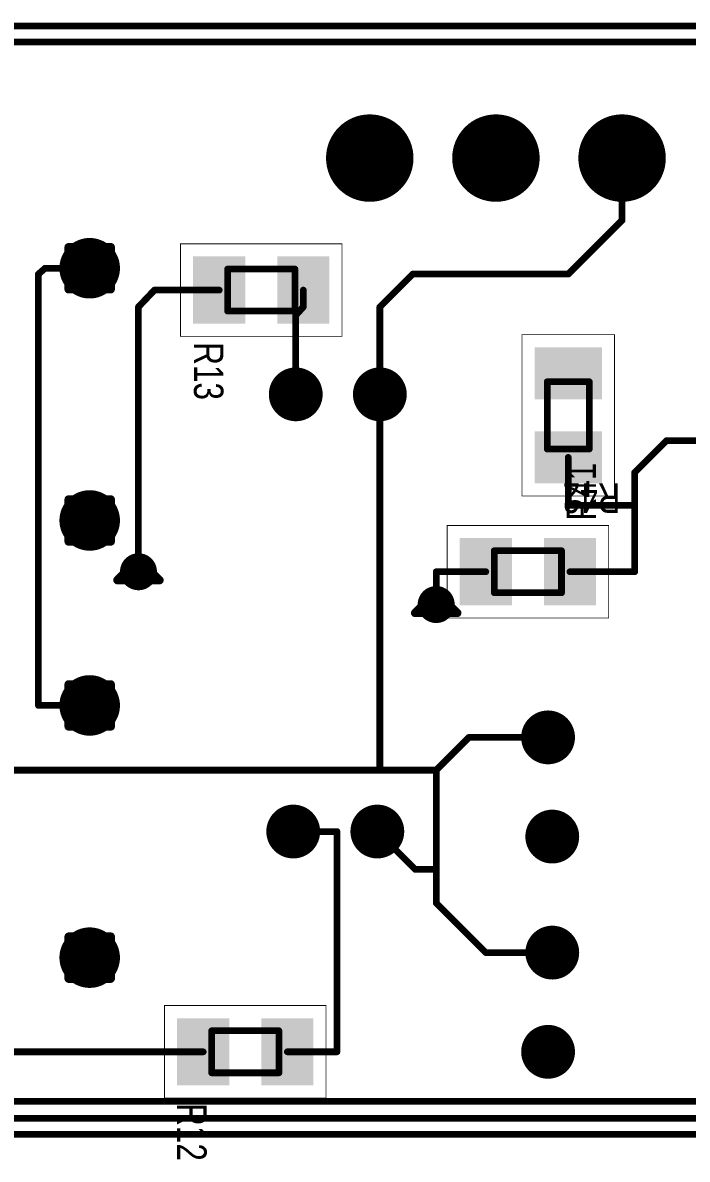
# Model space of a CAD drawing. Extents: x 0 to 12.4, y -1.9 to 1.3.
# Drawn here: x 9.153 to 9.944, y -0.01 to 1.342 of the extents above; entities that cross this region are included whole.
import ezdxf

# ---------------------------------------------------------------- set-up
doc = ezdxf.new("R2010")
doc.units = 0

msp = doc.modelspace()

# ---------------------------------------------------------------- linework, layer by layer
at = {"const_width": 0.008}
msp.add_lwpolyline([(12.361, 0.02), (0, 0.02), (0, 1.338), (12.361, 1.338), (12.361, 0.02)], close=True, dxfattribs=at)
at = {"layer": 'BOT'}
for points, const_width in [([(12.341, 1.319), (0.02, 1.319), (0.02, 0.039), (12.341, 0.039), (12.341, 1.319)], 0.008), ([(9.533, 0.969), (9.341, 0.969), (9.341, 1.079), (9.533, 1.079), (9.533, 0.969)], 0.001), ([(9.857, 0.971), (9.857, 0.779), (9.747, 0.779), (9.747, 0.971), (9.857, 0.971)], 0.001), ([(9.658, 0.744), (9.85, 0.744), (9.85, 0.634), (9.658, 0.634), (9.658, 0.744)], 0.001), ([(9.514, 0.063), (9.322, 0.063), (9.322, 0.173), (9.514, 0.173), (9.514, 0.063)], 0.001)]:
    msp.add_lwpolyline(points, close=True, dxfattribs=dict(at, const_width=const_width))
for points, const_width in [([(9.541, 1.181, 1), (9.591, 1.181, 1)], 0.05), ([(9.691, 1.181, 1), (9.741, 1.181, 1)], 0.05), ([(9.841, 1.181, 1), (9.891, 1.181, 1)], 0.05), ([(9.864, 1.181, 1), (9.868, 1.181, 1)], 0.004), ([(9.864, 1.107, 1), (9.868, 1.107, 1)], 0.004), ([(9.864, 1.107, 1), (9.868, 1.107, 1)], 0.004), ([(9.216, 1.05, 1), (9.25, 1.05, 1)], 0.035), ([(9.3407, 1.079, 1), (9.3412, 1.079, 1)], 0.0005), ([(9.5328, 1.079, 1), (9.5332, 1.079, 1)], 0.0005), ([(9.17, 1.043, 1), (9.174, 1.043, 1)], 0.004), ([(9.17, 1.043, 1), (9.174, 1.043, 1)], 0.004), ([(9.178, 1.05, 1), (9.182, 1.05, 1)], 0.004), ([(9.178, 1.05, 1), (9.182, 1.05, 1)], 0.004), ([(9.231, 1.05, 1), (9.235, 1.05, 1)], 0.004), ([(9.615, 1.043, 1), (9.619, 1.043, 1)], 0.004), ([(9.615, 1.043, 1), (9.619, 1.043, 1)], 0.004), ([(9.8, 1.043, 1), (9.804, 1.043, 1)], 0.004), ([(9.8, 1.043, 1), (9.804, 1.043, 1)], 0.004), ([(9.308, 1.024, 1), (9.312, 1.024, 1)], 0.004), ([(9.308, 1.024, 1), (9.312, 1.024, 1)], 0.004), ([(9.385, 1.024, 1), (9.389, 1.024, 1)], 0.004), ([(9.485, 1.024, 1), (9.489, 1.024, 1)], 0.004), ([(9.289, 1.004, 1), (9.293, 1.004, 1)], 0.004), ([(9.289, 1.004, 1), (9.293, 1.004, 1)], 0.004), ([(9.485, 1.004, 1), (9.489, 1.004, 1)], 0.004), ([(9.485, 1.004, 1), (9.489, 1.004, 1)], 0.004), ([(9.576, 1.004, 1), (9.58, 1.004, 1)], 0.004), ([(9.576, 1.004, 1), (9.58, 1.004, 1)], 0.004), ([(9.476, 0.994, 1), (9.48, 0.994, 1)], 0.004), ([(9.476, 0.994, 1), (9.48, 0.994, 1)], 0.004), ([(9.3407, 0.969, 1), (9.3412, 0.969, 1)], 0.0005), ([(9.5328, 0.969, 1), (9.5332, 0.969, 1)], 0.0005), ([(9.5328, 0.969, 1), (9.5332, 0.969, 1)], 0.0005), ([(9.7468, 0.971, 1), (9.7472, 0.971, 1)], 0.0005), ([(9.8567, 0.971, 1), (9.8572, 0.971, 1)], 0.0005), ([(9.8567, 0.971, 1), (9.8572, 0.971, 1)], 0.0005), ([(9.463, 0.9, 1), (9.493, 0.9, 1)], 0.031), ([(9.563, 0.9, 1), (9.593, 0.9, 1)], 0.031), ([(9.476, 0.9, 1), (9.48, 0.9, 1)], 0.004), ([(9.576, 0.9, 1), (9.58, 0.9, 1)], 0.004), ([(9.576, 0.9, 1), (9.58, 0.9, 1)], 0.004), ([(9.576, 0.9, 1), (9.58, 0.9, 1)], 0.004), ([(9.576, 0.9, 1), (9.58, 0.9, 1)], 0.004), ([(9.917, 0.845, 1), (9.921, 0.845, 1)], 0.004), ([(9.917, 0.845, 1), (9.921, 0.845, 1)], 0.004), ([(9.8, 0.825, 1), (9.804, 0.825, 1)], 0.004), ([(9.8, 0.825, 1), (9.804, 0.825, 1)], 0.004), ([(9.879, 0.807, 1), (9.883, 0.807, 1)], 0.004), ([(9.879, 0.807, 1), (9.883, 0.807, 1)], 0.004), ([(9.216, 0.75, 1), (9.25, 0.75, 1)], 0.035), ([(9.7468, 0.779, 1), (9.7472, 0.779, 1)], 0.0005), ([(9.8, 0.768, 1), (9.804, 0.768, 1)], 0.004), ([(9.8, 0.768, 1), (9.804, 0.768, 1)], 0.004), ([(9.8, 0.768, 1), (9.804, 0.768, 1)], 0.004), ([(9.8, 0.768, 1), (9.804, 0.768, 1)], 0.004), ([(9.8567, 0.779, 1), (9.8572, 0.779, 1)], 0.0005), ([(9.879, 0.768, 1), (9.883, 0.768, 1)], 0.004), ([(9.879, 0.768, 1), (9.883, 0.768, 1)], 0.004), ([(9.879, 0.768, 1), (9.883, 0.768, 1)], 0.004), ([(9.879, 0.768, 1), (9.883, 0.768, 1)], 0.004), ([(9.6578, 0.744, 1), (9.6582, 0.744, 1)], 0.0005), ([(9.6578, 0.744, 1), (9.6582, 0.744, 1)], 0.0005), ([(9.8498, 0.744, 1), (9.8502, 0.744, 1)], 0.0005), ([(9.281, 0.689, 1), (9.301, 0.689, 1)], 0.02), ([(9.289, 0.689, 1), (9.293, 0.689, 1)], 0.004), ([(9.643, 0.689, 1), (9.647, 0.689, 1)], 0.004), ([(9.643, 0.689, 1), (9.647, 0.689, 1)], 0.004), ([(9.702, 0.689, 1), (9.706, 0.689, 1)], 0.004), ([(9.802, 0.689, 1), (9.806, 0.689, 1)], 0.004), ([(9.879, 0.689, 1), (9.883, 0.689, 1)], 0.004), ([(9.879, 0.689, 1), (9.883, 0.689, 1)], 0.004), ([(9.635, 0.65, 1), (9.655, 0.65, 1)], 0.02), ([(9.643, 0.65, 1), (9.647, 0.65, 1)], 0.004), ([(9.6578, 0.634, 1), (9.6582, 0.634, 1)], 0.0005), ([(9.8498, 0.634, 1), (9.8502, 0.634, 1)], 0.0005), ([(9.216, 0.53, 1), (9.25, 0.53, 1)], 0.035), ([(9.17, 0.53, 1), (9.174, 0.53, 1)], 0.004), ([(9.17, 0.53, 1), (9.174, 0.53, 1)], 0.004), ([(9.231, 0.53, 1), (9.235, 0.53, 1)], 0.004), ([(9.763, 0.492, 1), (9.793, 0.492, 1)], 0.031), ([(9.682, 0.492, 1), (9.686, 0.492, 1)], 0.004), ([(9.682, 0.492, 1), (9.686, 0.492, 1)], 0.004), ([(9.776, 0.492, 1), (9.78, 0.492, 1)], 0.004), ([(9.576, 0.453, 1), (9.58, 0.453, 1)], 0.004), ([(9.576, 0.453, 1), (9.58, 0.453, 1)], 0.004), ([(9.576, 0.453, 1), (9.58, 0.453, 1)], 0.004), ([(9.576, 0.453, 1), (9.58, 0.453, 1)], 0.004), ([(9.576, 0.453, 1), (9.58, 0.453, 1)], 0.004), ([(9.576, 0.453, 1), (9.58, 0.453, 1)], 0.004), ([(9.643, 0.453, 1), (9.647, 0.453, 1)], 0.004), ([(9.643, 0.453, 1), (9.647, 0.453, 1)], 0.004), ([(9.643, 0.453, 1), (9.647, 0.453, 1)], 0.004), ([(9.643, 0.453, 1), (9.647, 0.453, 1)], 0.004), ([(9.46, 0.38, 1), (9.49, 0.38, 1)], 0.031), ([(9.56, 0.38, 1), (9.59, 0.38, 1)], 0.031), ([(9.768, 0.374, 1), (9.798, 0.374, 1)], 0.031), ([(9.473, 0.38, 1), (9.477, 0.38, 1)], 0.004), ([(9.525, 0.38, 1), (9.529, 0.38, 1)], 0.004), ([(9.525, 0.38, 1), (9.529, 0.38, 1)], 0.004), ([(9.573, 0.38, 1), (9.577, 0.38, 1)], 0.004), ([(9.573, 0.38, 1), (9.577, 0.38, 1)], 0.004), ([(9.618, 0.335, 1), (9.622, 0.335, 1)], 0.004), ([(9.618, 0.335, 1), (9.622, 0.335, 1)], 0.004), ([(9.618, 0.335, 1), (9.622, 0.335, 1)], 0.004), ([(9.618, 0.335, 1), (9.622, 0.335, 1)], 0.004), ([(9.643, 0.335, 1), (9.647, 0.335, 1)], 0.004), ([(9.643, 0.335, 1), (9.647, 0.335, 1)], 0.004), ([(9.643, 0.335, 1), (9.647, 0.335, 1)], 0.004), ([(9.643, 0.335, 1), (9.647, 0.335, 1)], 0.004), ([(9.643, 0.295, 1), (9.647, 0.295, 1)], 0.004), ([(9.643, 0.295, 1), (9.647, 0.295, 1)], 0.004), ([(9.216, 0.23, 1), (9.25, 0.23, 1)], 0.035), ([(9.768, 0.236, 1), (9.798, 0.236, 1)], 0.031), ([(9.702, 0.236, 1), (9.706, 0.236, 1)], 0.004), ([(9.702, 0.236, 1), (9.706, 0.236, 1)], 0.004), ([(9.781, 0.236, 1), (9.785, 0.236, 1)], 0.004), ([(9.3217, 0.173, 1), (9.3222, 0.173, 1)], 0.0005), ([(9.5137, 0.173, 1), (9.5142, 0.173, 1)], 0.0005), ([(9.763, 0.118, 1), (9.793, 0.118, 1)], 0.031), ([(9.366, 0.118, 1), (9.37, 0.118, 1)], 0.004), ([(9.466, 0.118, 1), (9.47, 0.118, 1)], 0.004), ([(9.525, 0.118, 1), (9.529, 0.118, 1)], 0.004), ([(9.525, 0.118, 1), (9.529, 0.118, 1)], 0.004), ([(9.3217, 0.063, 1), (9.3222, 0.063, 1)], 0.0005), ([(9.5137, 0.063, 1), (9.5142, 0.063, 1)], 0.0005), ([(9.5137, 0.063, 1), (9.5142, 0.063, 1)], 0.0005)]:
    msp.add_lwpolyline(points, format="xyb", close=True, dxfattribs=dict(at, const_width=const_width))
at = {"layer": 'BOT', "const_width": 0.008}
for points in [[(9.866, 1.107), (9.866, 1.181)], [(9.802, 1.043), (9.866, 1.107)], [(9.18, 1.05), (9.172, 1.043)], [(9.172, 1.043), (9.172, 0.53)], [(9.233, 1.05), (9.18, 1.05)], [(9.578, 1.004), (9.617, 1.043)], [(9.617, 1.043), (9.802, 1.043)], [(9.31, 1.024), (9.291, 1.004)], [(9.387, 1.024), (9.31, 1.024)], [(9.487, 1.024), (9.487, 1.004)], [(9.291, 1.004), (9.291, 0.689)], [(9.487, 1.004), (9.478, 0.994)], [(9.578, 0.9), (9.578, 1.004)], [(9.478, 0.994), (9.478, 0.9)], [(9.578, 0.453), (9.578, 0.9)], [(9.578, 0.453), (9.578, 0.9)], [(9.578, 0.9), (9.578, 0.453)], [(9.881, 0.807), (9.919, 0.845)], [(9.919, 0.845), (10.019, 0.845)], [(9.802, 0.825), (9.802, 0.768)], [(9.802, 0.825), (9.802, 0.768)], [(9.881, 0.768), (9.881, 0.807)], [(9.802, 0.768), (9.881, 0.768)], [(9.802, 0.768), (9.881, 0.768)], [(9.881, 0.768), (9.881, 0.689)], [(9.704, 0.689), (9.645, 0.689)], [(9.645, 0.689), (9.645, 0.65)], [(9.881, 0.689), (9.804, 0.689)], [(9.172, 0.53), (9.233, 0.53)], [(9.645, 0.453), (9.684, 0.492)], [(9.684, 0.492), (9.778, 0.492)], [(9.015, 0.453), (9.578, 0.453)], [(9.645, 0.453), (9.578, 0.453)], [(9.578, 0.453), (9.645, 0.453)], [(9.645, 0.335), (9.645, 0.453)], [(9.475, 0.38), (9.527, 0.38)], [(9.527, 0.38), (9.527, 0.118)], [(9.62, 0.335), (9.575, 0.38)], [(9.575, 0.38), (9.62, 0.335)], [(9.645, 0.335), (9.62, 0.335)], [(9.62, 0.335), (9.645, 0.335)], [(9.645, 0.295), (9.645, 0.335)], [(9.704, 0.236), (9.645, 0.295)], [(9.783, 0.236), (9.704, 0.236)], [(8.936, 0.118), (9.368, 0.118)], [(9.527, 0.118), (9.468, 0.118)], [(10.235, 0.059), (8.07, 0.059)]]:
    msp.add_lwpolyline(points, dxfattribs=at)
at = {"layer": 'BOT'}
for points in [[(9.357, 0.985), (9.417, 0.985), (9.357, 1.063), (9.417, 1.063)], [(9.457, 0.985), (9.517, 0.985), (9.457, 1.063), (9.517, 1.063)], [(9.763, 0.895), (9.841, 0.895), (9.763, 0.955), (9.841, 0.955)], [(9.763, 0.795), (9.841, 0.795), (9.763, 0.855), (9.841, 0.855)], [(9.674, 0.65), (9.734, 0.65), (9.674, 0.728), (9.734, 0.728)], [(9.774, 0.65), (9.834, 0.65), (9.774, 0.728), (9.834, 0.728)], [(9.338, 0.079), (9.398, 0.079), (9.338, 0.157), (9.398, 0.157)], [(9.438, 0.079), (9.498, 0.079), (9.438, 0.157), (9.498, 0.157)]]:
    msp.add_solid(points, dxfattribs=at)
at = {"layer": 'DRD', "const_width": 0.01}
for points in [[(9.566, 1.206), (9.566, 1.156)], [(9.591, 1.206), (9.566, 1.206)], [(9.591, 1.181), (9.591, 1.206)], [(9.716, 1.206), (9.716, 1.156)], [(9.741, 1.206), (9.716, 1.206)], [(9.741, 1.181), (9.741, 1.206)], [(9.866, 1.206), (9.866, 1.156)], [(9.891, 1.206), (9.866, 1.206)], [(9.891, 1.181), (9.891, 1.206)], [(9.541, 1.181), (9.591, 1.181)], [(9.541, 1.156), (9.541, 1.181)], [(9.691, 1.181), (9.741, 1.181)], [(9.691, 1.156), (9.691, 1.181)], [(9.841, 1.181), (9.891, 1.181)], [(9.841, 1.156), (9.841, 1.181)], [(9.566, 1.156), (9.541, 1.156)], [(9.716, 1.156), (9.691, 1.156)], [(9.866, 1.156), (9.841, 1.156)], [(9.208, 1.075), (9.208, 1.025)], [(9.258, 1.075), (9.208, 1.075)], [(9.233, 1.025), (9.233, 1.075)], [(9.258, 1.025), (9.258, 1.075)], [(9.258, 1.05), (9.208, 1.05)], [(9.208, 1.025), (9.258, 1.025)], [(9.478, 0.875), (9.478, 0.925)], [(9.578, 0.875), (9.578, 0.925)], [(9.503, 0.9), (9.453, 0.9)], [(9.603, 0.9), (9.553, 0.9)], [(9.208, 0.775), (9.208, 0.725)], [(9.258, 0.775), (9.208, 0.775)], [(9.233, 0.725), (9.233, 0.775)], [(9.258, 0.725), (9.258, 0.775)], [(9.258, 0.75), (9.208, 0.75)], [(9.208, 0.725), (9.258, 0.725)], [(9.291, 0.704), (9.266, 0.679)], [(9.316, 0.679), (9.291, 0.704)], [(9.266, 0.679), (9.316, 0.679)], [(9.645, 0.665), (9.62, 0.64)], [(9.67, 0.64), (9.645, 0.665)], [(9.62, 0.64), (9.67, 0.64)], [(9.208, 0.555), (9.208, 0.505)], [(9.258, 0.555), (9.208, 0.555)], [(9.233, 0.505), (9.233, 0.555)], [(9.258, 0.505), (9.258, 0.555)], [(9.258, 0.53), (9.208, 0.53)], [(9.778, 0.467), (9.778, 0.517)], [(9.208, 0.505), (9.258, 0.505)], [(9.803, 0.492), (9.753, 0.492)], [(9.475, 0.355), (9.475, 0.405)], [(9.575, 0.355), (9.575, 0.405)], [(9.783, 0.349), (9.783, 0.399)], [(9.5, 0.38), (9.45, 0.38)], [(9.6, 0.38), (9.55, 0.38)], [(9.808, 0.374), (9.758, 0.374)], [(9.208, 0.255), (9.208, 0.205)], [(9.258, 0.255), (9.208, 0.255)], [(9.233, 0.205), (9.233, 0.255)], [(9.258, 0.205), (9.258, 0.255)], [(9.783, 0.211), (9.783, 0.261)], [(9.258, 0.23), (9.208, 0.23)], [(9.808, 0.236), (9.758, 0.236)], [(9.208, 0.205), (9.258, 0.205)], [(9.778, 0.093), (9.778, 0.143)], [(9.803, 0.118), (9.753, 0.118)]]:
    msp.add_lwpolyline(points, dxfattribs=at)
at = {"layer": 'DRD', "const_width": 0.005}
for points in [[(9.5635, 1.206, 1), (9.5685, 1.206, 1)], [(9.5635, 1.206, 1), (9.5685, 1.206, 1)], [(9.5885, 1.206, 1), (9.5935, 1.206, 1)], [(9.5885, 1.206, 1), (9.5935, 1.206, 1)], [(9.7135, 1.206, 1), (9.7185, 1.206, 1)], [(9.7135, 1.206, 1), (9.7185, 1.206, 1)], [(9.7385, 1.206, 1), (9.7435, 1.206, 1)], [(9.7385, 1.206, 1), (9.7435, 1.206, 1)], [(9.8635, 1.206, 1), (9.8685, 1.206, 1)], [(9.8635, 1.206, 1), (9.8685, 1.206, 1)], [(9.8885, 1.206, 1), (9.8935, 1.206, 1)], [(9.8885, 1.206, 1), (9.8935, 1.206, 1)], [(9.5385, 1.181, 1), (9.5435, 1.181, 1)], [(9.5385, 1.181, 1), (9.5435, 1.181, 1)], [(9.5885, 1.181, 1), (9.5935, 1.181, 1)], [(9.5885, 1.181, 1), (9.5935, 1.181, 1)], [(9.6885, 1.181, 1), (9.6935, 1.181, 1)], [(9.6885, 1.181, 1), (9.6935, 1.181, 1)], [(9.7385, 1.181, 1), (9.7435, 1.181, 1)], [(9.7385, 1.181, 1), (9.7435, 1.181, 1)], [(9.8385, 1.181, 1), (9.8435, 1.181, 1)], [(9.8385, 1.181, 1), (9.8435, 1.181, 1)], [(9.8885, 1.181, 1), (9.8935, 1.181, 1)], [(9.8885, 1.181, 1), (9.8935, 1.181, 1)], [(9.5385, 1.156, 1), (9.5435, 1.156, 1)], [(9.5385, 1.156, 1), (9.5435, 1.156, 1)], [(9.5635, 1.156, 1), (9.5685, 1.156, 1)], [(9.5635, 1.156, 1), (9.5685, 1.156, 1)], [(9.6885, 1.156, 1), (9.6935, 1.156, 1)], [(9.6885, 1.156, 1), (9.6935, 1.156, 1)], [(9.7135, 1.156, 1), (9.7185, 1.156, 1)], [(9.7135, 1.156, 1), (9.7185, 1.156, 1)], [(9.8385, 1.156, 1), (9.8435, 1.156, 1)], [(9.8385, 1.156, 1), (9.8435, 1.156, 1)], [(9.8635, 1.156, 1), (9.8685, 1.156, 1)], [(9.8635, 1.156, 1), (9.8685, 1.156, 1)], [(9.2055, 1.075, 1), (9.2105, 1.075, 1)], [(9.2055, 1.075, 1), (9.2105, 1.075, 1)], [(9.2305, 1.075, 1), (9.2355, 1.075, 1)], [(9.2555, 1.075, 1), (9.2605, 1.075, 1)], [(9.2555, 1.075, 1), (9.2605, 1.075, 1)], [(9.2055, 1.05, 1), (9.2105, 1.05, 1)], [(9.2555, 1.05, 1), (9.2605, 1.05, 1)], [(9.2055, 1.025, 1), (9.2105, 1.025, 1)], [(9.2055, 1.025, 1), (9.2105, 1.025, 1)], [(9.2305, 1.025, 1), (9.2355, 1.025, 1)], [(9.2555, 1.025, 1), (9.2605, 1.025, 1)], [(9.2555, 1.025, 1), (9.2605, 1.025, 1)], [(9.4755, 0.925, 1), (9.4805, 0.925, 1)], [(9.5755, 0.925, 1), (9.5805, 0.925, 1)], [(9.4505, 0.9, 1), (9.4555, 0.9, 1)], [(9.5005, 0.9, 1), (9.5055, 0.9, 1)], [(9.5505, 0.9, 1), (9.5555, 0.9, 1)], [(9.6005, 0.9, 1), (9.6055, 0.9, 1)], [(9.4755, 0.875, 1), (9.4805, 0.875, 1)], [(9.5755, 0.875, 1), (9.5805, 0.875, 1)], [(9.2055, 0.775, 1), (9.2105, 0.775, 1)], [(9.2055, 0.775, 1), (9.2105, 0.775, 1)], [(9.2305, 0.775, 1), (9.2355, 0.775, 1)], [(9.2555, 0.775, 1), (9.2605, 0.775, 1)], [(9.2555, 0.775, 1), (9.2605, 0.775, 1)], [(9.2055, 0.75, 1), (9.2105, 0.75, 1)], [(9.2555, 0.75, 1), (9.2605, 0.75, 1)], [(9.2055, 0.725, 1), (9.2105, 0.725, 1)], [(9.2055, 0.725, 1), (9.2105, 0.725, 1)], [(9.2305, 0.725, 1), (9.2355, 0.725, 1)], [(9.2555, 0.725, 1), (9.2605, 0.725, 1)], [(9.2555, 0.725, 1), (9.2605, 0.725, 1)], [(9.2885, 0.704, 1), (9.2935, 0.704, 1)], [(9.2885, 0.704, 1), (9.2935, 0.704, 1)], [(9.2635, 0.679, 1), (9.2685, 0.679, 1)], [(9.2635, 0.679, 1), (9.2685, 0.679, 1)], [(9.3135, 0.679, 1), (9.3185, 0.679, 1)], [(9.3135, 0.679, 1), (9.3185, 0.679, 1)], [(9.6425, 0.665, 1), (9.6475, 0.665, 1)], [(9.6425, 0.665, 1), (9.6475, 0.665, 1)], [(9.6175, 0.64, 1), (9.6225, 0.64, 1)], [(9.6175, 0.64, 1), (9.6225, 0.64, 1)], [(9.6675, 0.64, 1), (9.6725, 0.64, 1)], [(9.6675, 0.64, 1), (9.6725, 0.64, 1)], [(9.2055, 0.555, 1), (9.2105, 0.555, 1)], [(9.2055, 0.555, 1), (9.2105, 0.555, 1)], [(9.2305, 0.555, 1), (9.2355, 0.555, 1)], [(9.2555, 0.555, 1), (9.2605, 0.555, 1)], [(9.2555, 0.555, 1), (9.2605, 0.555, 1)], [(9.2055, 0.53, 1), (9.2105, 0.53, 1)], [(9.2555, 0.53, 1), (9.2605, 0.53, 1)], [(9.7755, 0.517, 1), (9.7805, 0.517, 1)], [(9.2055, 0.505, 1), (9.2105, 0.505, 1)], [(9.2055, 0.505, 1), (9.2105, 0.505, 1)], [(9.2305, 0.505, 1), (9.2355, 0.505, 1)], [(9.2555, 0.505, 1), (9.2605, 0.505, 1)], [(9.2555, 0.505, 1), (9.2605, 0.505, 1)], [(9.7505, 0.492, 1), (9.7555, 0.492, 1)], [(9.8005, 0.492, 1), (9.8055, 0.492, 1)], [(9.7755, 0.467, 1), (9.7805, 0.467, 1)], [(9.4725, 0.405, 1), (9.4775, 0.405, 1)], [(9.5725, 0.405, 1), (9.5775, 0.405, 1)], [(9.7805, 0.399, 1), (9.7855, 0.399, 1)], [(9.4475, 0.38, 1), (9.4525, 0.38, 1)], [(9.4975, 0.38, 1), (9.5025, 0.38, 1)], [(9.5475, 0.38, 1), (9.5525, 0.38, 1)], [(9.5975, 0.38, 1), (9.6025, 0.38, 1)], [(9.7555, 0.374, 1), (9.7605, 0.374, 1)], [(9.8055, 0.374, 1), (9.8105, 0.374, 1)], [(9.4725, 0.355, 1), (9.4775, 0.355, 1)], [(9.5725, 0.355, 1), (9.5775, 0.355, 1)], [(9.7805, 0.349, 1), (9.7855, 0.349, 1)], [(9.2055, 0.255, 1), (9.2105, 0.255, 1)], [(9.2055, 0.255, 1), (9.2105, 0.255, 1)], [(9.2305, 0.255, 1), (9.2355, 0.255, 1)], [(9.2555, 0.255, 1), (9.2605, 0.255, 1)], [(9.2555, 0.255, 1), (9.2605, 0.255, 1)], [(9.7805, 0.261, 1), (9.7855, 0.261, 1)], [(9.2055, 0.23, 1), (9.2105, 0.23, 1)], [(9.2555, 0.23, 1), (9.2605, 0.23, 1)], [(9.7555, 0.236, 1), (9.7605, 0.236, 1)], [(9.8055, 0.236, 1), (9.8105, 0.236, 1)], [(9.2055, 0.205, 1), (9.2105, 0.205, 1)], [(9.2055, 0.205, 1), (9.2105, 0.205, 1)], [(9.2305, 0.205, 1), (9.2355, 0.205, 1)], [(9.2555, 0.205, 1), (9.2605, 0.205, 1)], [(9.2555, 0.205, 1), (9.2605, 0.205, 1)], [(9.7805, 0.211, 1), (9.7855, 0.211, 1)], [(9.7755, 0.143, 1), (9.7805, 0.143, 1)], [(9.7505, 0.118, 1), (9.7555, 0.118, 1)], [(9.8005, 0.118, 1), (9.8055, 0.118, 1)], [(9.7755, 0.093, 1), (9.7805, 0.093, 1)]]:
    msp.add_lwpolyline(points, format="xyb", close=True, dxfattribs=at)
at = {"layer": 'DRL'}
for points, const_width in [([(9.546, 1.181, 1), (9.586, 1.181, 1)], 0.04), ([(9.696, 1.181, 1), (9.736, 1.181, 1)], 0.04), ([(9.846, 1.181, 1), (9.886, 1.181, 1)], 0.04), ([(9.224, 1.05, 1), (9.242, 1.05, 1)], 0.019), ([(9.47, 0.9, 1), (9.486, 0.9, 1)], 0.016), ([(9.57, 0.9, 1), (9.586, 0.9, 1)], 0.016), ([(9.224, 0.75, 1), (9.242, 0.75, 1)], 0.019), ([(9.286, 0.689, 1), (9.296, 0.689, 1)], 0.01), ([(9.64, 0.65, 1), (9.65, 0.65, 1)], 0.01), ([(9.224, 0.53, 1), (9.242, 0.53, 1)], 0.019), ([(9.77, 0.492, 1), (9.786, 0.492, 1)], 0.016), ([(9.467, 0.38, 1), (9.483, 0.38, 1)], 0.016), ([(9.567, 0.38, 1), (9.583, 0.38, 1)], 0.016), ([(9.775, 0.374, 1), (9.791, 0.374, 1)], 0.016), ([(9.224, 0.23, 1), (9.242, 0.23, 1)], 0.019), ([(9.775, 0.236, 1), (9.791, 0.236, 1)], 0.016), ([(9.77, 0.118, 1), (9.786, 0.118, 1)], 0.016)]:
    msp.add_lwpolyline(points, format="xyb", close=True, dxfattribs=dict(at, const_width=const_width))
at = {"layer": 'SMB'}
for points, const_width in [([(9.54, 1.181, 1), (9.592, 1.181, 1)], 0.052), ([(9.69, 1.181, 1), (9.742, 1.181, 1)], 0.052), ([(9.84, 1.181, 1), (9.892, 1.181, 1)], 0.052), ([(9.215, 1.05, 1), (9.251, 1.05, 1)], 0.036), ([(9.462, 0.9, 1), (9.494, 0.9, 1)], 0.032), ([(9.562, 0.9, 1), (9.594, 0.9, 1)], 0.032), ([(9.215, 0.75, 1), (9.251, 0.75, 1)], 0.036), ([(9.28, 0.689, 1), (9.302, 0.689, 1)], 0.022), ([(9.634, 0.65, 1), (9.656, 0.65, 1)], 0.022), ([(9.215, 0.53, 1), (9.251, 0.53, 1)], 0.036), ([(9.762, 0.492, 1), (9.794, 0.492, 1)], 0.032), ([(9.459, 0.38, 1), (9.491, 0.38, 1)], 0.032), ([(9.559, 0.38, 1), (9.591, 0.38, 1)], 0.032), ([(9.767, 0.374, 1), (9.799, 0.374, 1)], 0.032), ([(9.215, 0.23, 1), (9.251, 0.23, 1)], 0.036), ([(9.767, 0.236, 1), (9.799, 0.236, 1)], 0.032), ([(9.762, 0.118, 1), (9.794, 0.118, 1)], 0.032)]:
    msp.add_lwpolyline(points, format="xyb", close=True, dxfattribs=dict(at, const_width=const_width))
for points in [[(9.356, 0.984), (9.418, 0.984), (9.356, 1.064), (9.418, 1.064)], [(9.456, 0.984), (9.518, 0.984), (9.456, 1.064), (9.518, 1.064)], [(9.762, 0.894), (9.842, 0.894), (9.762, 0.956), (9.842, 0.956)], [(9.762, 0.794), (9.842, 0.794), (9.762, 0.856), (9.842, 0.856)], [(9.673, 0.649), (9.735, 0.649), (9.673, 0.729), (9.735, 0.729)], [(9.773, 0.649), (9.835, 0.649), (9.773, 0.729), (9.835, 0.729)], [(9.337, 0.078), (9.399, 0.078), (9.337, 0.158), (9.399, 0.158)], [(9.437, 0.078), (9.499, 0.078), (9.437, 0.158), (9.499, 0.158)]]:
    msp.add_solid(points, dxfattribs=at)
at = {"layer": 'SPB'}
for points in [[(9.357, 0.985), (9.417, 0.985), (9.357, 1.063), (9.417, 1.063)], [(9.457, 0.985), (9.517, 0.985), (9.457, 1.063), (9.517, 1.063)], [(9.763, 0.895), (9.841, 0.895), (9.763, 0.955), (9.841, 0.955)], [(9.763, 0.795), (9.841, 0.795), (9.763, 0.855), (9.841, 0.855)], [(9.674, 0.65), (9.734, 0.65), (9.674, 0.728), (9.734, 0.728)], [(9.774, 0.65), (9.834, 0.65), (9.774, 0.728), (9.834, 0.728)], [(9.338, 0.079), (9.398, 0.079), (9.338, 0.157), (9.398, 0.157)], [(9.438, 0.079), (9.498, 0.079), (9.438, 0.157), (9.498, 0.157)]]:
    msp.add_solid(points, dxfattribs=at)
at = {"layer": 'SSB', "const_width": 0.008}
for points in [[(9.477, 1.049), (9.397, 1.049)], [(9.397, 0.999), (9.397, 1.049)], [(9.477, 0.999), (9.477, 1.049)], [(9.477, 0.999), (9.397, 0.999)], [(9.777, 0.915), (9.777, 0.835)], [(9.827, 0.915), (9.777, 0.915)], [(9.827, 0.915), (9.827, 0.835)], [(9.827, 0.835), (9.777, 0.835)], [(9.714, 0.714), (9.794, 0.714)], [(9.714, 0.714), (9.714, 0.664)], [(9.794, 0.714), (9.794, 0.664)], [(9.714, 0.664), (9.794, 0.664)], [(9.458, 0.143), (9.378, 0.143)], [(9.378, 0.093), (9.378, 0.143)], [(9.458, 0.093), (9.458, 0.143)], [(9.458, 0.093), (9.378, 0.093)]]:
    msp.add_lwpolyline(points, dxfattribs=at)
at = {"layer": 'SSB', "const_width": 0.004}
for points in [[(9.395, 1.049, 1), (9.399, 1.049, 1)], [(9.395, 1.049, 1), (9.399, 1.049, 1)], [(9.475, 1.049, 1), (9.479, 1.049, 1)], [(9.475, 1.049, 1), (9.479, 1.049, 1)], [(9.395, 0.999, 1), (9.399, 0.999, 1)], [(9.395, 0.999, 1), (9.399, 0.999, 1)], [(9.475, 0.999, 1), (9.479, 0.999, 1)], [(9.475, 0.999, 1), (9.479, 0.999, 1)], [(9.775, 0.915, 1), (9.779, 0.915, 1)], [(9.775, 0.915, 1), (9.779, 0.915, 1)], [(9.825, 0.915, 1), (9.829, 0.915, 1)], [(9.825, 0.915, 1), (9.829, 0.915, 1)], [(9.775, 0.835, 1), (9.779, 0.835, 1)], [(9.775, 0.835, 1), (9.779, 0.835, 1)], [(9.825, 0.835, 1), (9.829, 0.835, 1)], [(9.825, 0.835, 1), (9.829, 0.835, 1)], [(9.712, 0.714, 1), (9.716, 0.714, 1)], [(9.712, 0.714, 1), (9.716, 0.714, 1)], [(9.792, 0.714, 1), (9.796, 0.714, 1)], [(9.792, 0.714, 1), (9.796, 0.714, 1)], [(9.712, 0.664, 1), (9.716, 0.664, 1)], [(9.712, 0.664, 1), (9.716, 0.664, 1)], [(9.792, 0.664, 1), (9.796, 0.664, 1)], [(9.792, 0.664, 1), (9.796, 0.664, 1)], [(9.376, 0.143, 1), (9.38, 0.143, 1)], [(9.376, 0.143, 1), (9.38, 0.143, 1)], [(9.456, 0.143, 1), (9.46, 0.143, 1)], [(9.456, 0.143, 1), (9.46, 0.143, 1)], [(9.376, 0.093, 1), (9.38, 0.093, 1)], [(9.376, 0.093, 1), (9.38, 0.093, 1)], [(9.456, 0.093, 1), (9.46, 0.093, 1)], [(9.456, 0.093, 1), (9.46, 0.093, 1)]]:
    msp.add_lwpolyline(points, format="xyb", close=True, dxfattribs=at)

# ---------------------------------------------------------------- texts
at = {"layer": 'SSB', "width": 0.8}
for s, rotation, p in [('R13', 270, (9.357, 0.962)), ('R41', 90, (9.835, 0.75)), ('R42', 180, (9.864, 0.794)), ('R12', 270, (9.337, 0.057))]:
    msp.add_text(s, height=0.035, rotation=rotation, dxfattribs=at).set_placement(p)

doc.saveas('drawing.dxf')
